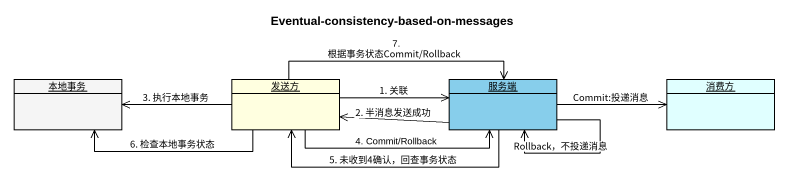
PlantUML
@startuml
title Eventual-consistency-based-on-messages
hide circle
hide empty members
object 本地事务 #F5F5F5
object 发送方 #FFFFE0
object 服务端 #87CEEB
object 消费方 #E0FFFF
发送方 -left-> 本地事务 : 3. 执行本地事务
发送方 -left-> 本地事务 : 6. 检查本地事务状态
发送方 -right-> 服务端 : 1. 关联
发送方 -right-> 服务端 : 4. Commit/Rollback
发送方 -right-> 服务端 : 7. 根据事务状态Commit/Rollback
服务端 -left-> 发送方 : 2. 半消息发送成功
服务端 -left-> 发送方 : 5. 未收到4确认，回查事务状态
服务端 <-- 服务端 : Rollback，不投递消息
服务端 -right-> 消费方 : Commit:投递消息
@enduml
